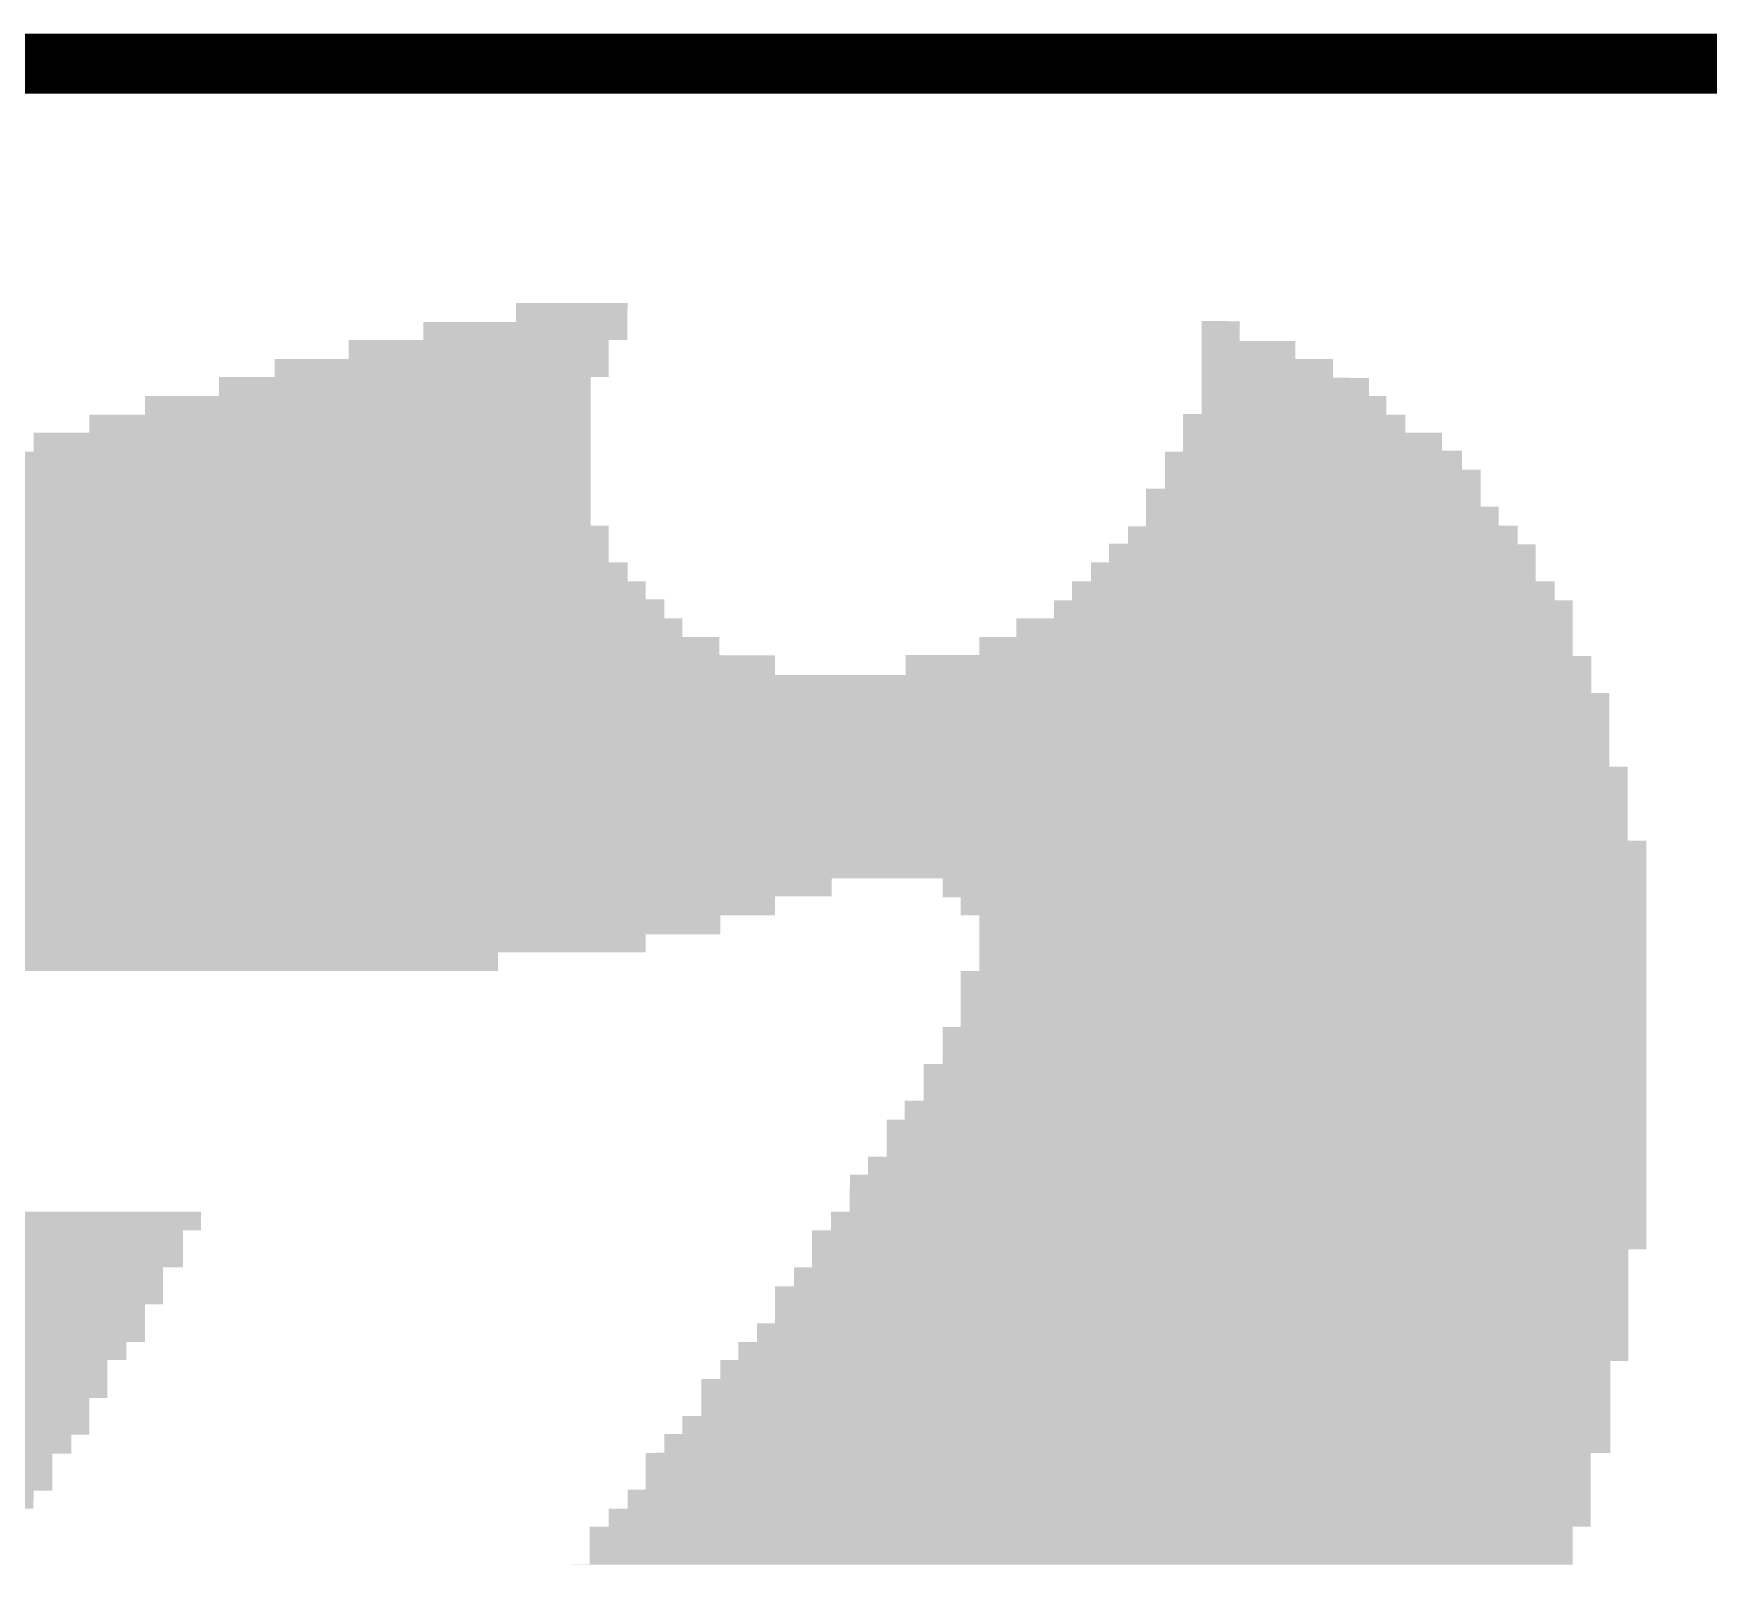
# Model space of a CAD drawing. Extents: x -0.1 to 57.1, y -0.1 to 42.5.
# Drawn here: x 4.503 to 6.454, y 40.752 to 42.535 of the extents above; entities that cross this region are included whole.
import ezdxf

# ---------------------------------------------------------------- set-up
doc = ezdxf.new("R2010")
doc.units = 0
doc.header["$MEASUREMENT"] = 0
doc.layers.add('03_ASSY2_GBR', color=2, linetype='CONTINUOUS')

msp = doc.modelspace()

# ---------------------------------------------------------------- linework, layer by layer
at = {"layer": '03_ASSY2_GBR', "const_width": 0.07}
msp.add_lwpolyline([(19.75, 42.5), (2.25, 42.5)], dxfattribs=at)
at = {"layer": '03_ASSY2_GBR'}
for points in [[(5.065, 42.199148), (5.065018, 42.220928), (5.194988, 42.199148), (5.195, 42.220928)], [(5.065018, 42.220928), (5.06502, 42.220946), (5.195, 42.220928), (5.194982, 42.220946)], [(5.06502, 42.220946), (5.065054, 42.22098), (5.194982, 42.220946), (5.194946, 42.22098)], [(5.065054, 42.22098), (5.065074, 42.221), (5.194946, 42.22098), (5.065074, 42.221)], [(4.957, 42.178148), (4.95702, 42.198946), (5.19498, 42.178148), (5.194988, 42.198946)], [(4.95702, 42.198946), (4.957074, 42.199), (5.194988, 42.198946), (5.194988, 42.199)], [(4.957074, 42.199), (5.064872, 42.19902), (5.194988, 42.199), (5.194988, 42.19902)], [(5.064872, 42.19902), (5.065, 42.199148), (5.194988, 42.19902), (5.194988, 42.199148)], [(5.864014, 42.177128), (5.864018, 42.199926), (5.90802, 42.177128), (5.908, 42.199926)], [(5.864018, 42.199926), (5.86402, 42.199946), (5.908, 42.199926), (5.90798, 42.199946)], [(5.86402, 42.199946), (5.864052, 42.19998), (5.90798, 42.199946), (5.907946, 42.19998)], [(5.864052, 42.19998), (5.864072, 42.2), (5.907946, 42.19998), (5.864072, 42.2)], [(4.87, 42.156148), (4.870018, 42.177852), (5.172988, 42.156148), (5.173, 42.177852)], [(4.870018, 42.177852), (4.87002, 42.177946), (5.173, 42.177852), (5.173094, 42.177946)], [(4.87002, 42.177946), (4.870054, 42.17798), (5.173094, 42.177946), (5.173128, 42.17798)], [(4.870054, 42.17798), (4.870074, 42.178), (5.173128, 42.17798), (5.194926, 42.178)], [(4.870074, 42.178), (4.956872, 42.17802), (5.194926, 42.178), (5.194946, 42.17802)], [(4.956872, 42.17802), (4.956906, 42.178054), (5.194946, 42.17802), (5.19498, 42.178054)], [(4.956906, 42.178054), (4.957, 42.178148), (5.19498, 42.178054), (5.19498, 42.178148)], [(5.86401, 42.156128), (5.864014, 42.176926), (5.97302, 42.156128), (5.973, 42.176926)], [(5.864014, 42.177), (5.864014, 42.177128), (5.908148, 42.177), (5.90802, 42.177128)], [(5.864014, 42.17698), (5.864014, 42.177), (5.972946, 42.17698), (5.908148, 42.177)], [(5.864014, 42.176926), (5.864014, 42.17698), (5.973, 42.176926), (5.972946, 42.17698)], [(4.784, 42.135148), (4.78402, 42.155946), (5.17298, 42.135148), (5.172988, 42.155946)], [(4.78402, 42.155946), (4.784074, 42.156), (5.172988, 42.155946), (5.172988, 42.156)], [(4.784074, 42.156), (4.869872, 42.15602), (5.172988, 42.156), (5.172988, 42.15602)], [(4.869872, 42.15602), (4.87, 42.156148), (5.172988, 42.15602), (5.172988, 42.156148)], [(5.864006, 42.134128), (5.86401, 42.155926), (6.01702, 42.134128), (6.017, 42.155926)], [(5.86401, 42.156), (5.86401, 42.156128), (5.973148, 42.156), (5.97302, 42.156128)], [(5.86401, 42.15598), (5.86401, 42.156), (6.016946, 42.15598), (5.973148, 42.156)], [(5.86401, 42.155926), (5.86401, 42.15598), (6.017, 42.155926), (6.016946, 42.15598)], [(4.719, 42.113148), (4.719018, 42.134852), (5.152004, 42.113148), (5.152, 42.134852)], [(4.719018, 42.134852), (4.71902, 42.134946), (5.152, 42.134852), (5.152094, 42.134946)], [(4.71902, 42.134946), (4.719054, 42.13498), (5.152094, 42.134946), (5.152128, 42.13498)], [(4.719054, 42.13498), (4.719074, 42.135), (5.152128, 42.13498), (5.172926, 42.135)], [(4.719074, 42.135), (4.783872, 42.13502), (5.172926, 42.135), (5.172946, 42.13502)], [(4.783872, 42.13502), (4.783906, 42.135054), (5.172946, 42.13502), (5.17298, 42.135054)], [(4.783906, 42.135054), (4.784, 42.135148), (5.17298, 42.135054), (5.17298, 42.135148)], [(5.864002, 42.113128), (5.864006, 42.133926), (6.05902, 42.113128), (6.059, 42.133926)], [(5.864006, 42.134), (5.864006, 42.134128), (6.017148, 42.134), (6.01702, 42.134128)], [(5.864006, 42.13398), (5.864006, 42.134), (6.058946, 42.13398), (6.017148, 42.134)], [(5.864006, 42.133926), (5.864006, 42.13398), (6.059, 42.133926), (6.058946, 42.13398)], [(4.633, 42.091148), (4.63302, 42.112946), (5.152006, 42.091148), (5.152004, 42.112946)], [(4.63302, 42.112946), (4.633074, 42.113), (5.152004, 42.112946), (5.152004, 42.113)], [(4.633074, 42.113), (4.718872, 42.11302), (5.152004, 42.113), (5.152004, 42.11302)], [(4.718872, 42.11302), (4.719, 42.113148), (5.152004, 42.11302), (5.152004, 42.113148)], [(5.864, 42.092148), (5.864002, 42.112926), (6.07902, 42.092148), (6.079, 42.112926)], [(5.864002, 42.113), (5.864002, 42.113128), (6.059148, 42.113), (6.05902, 42.113128)], [(5.864002, 42.11298), (5.864002, 42.113), (6.078946, 42.11298), (6.059148, 42.113)], [(5.864002, 42.112926), (5.864002, 42.11298), (6.079, 42.112926), (6.078946, 42.11298)], [(4.568, 42.070148), (4.56802, 42.090946), (5.152008, 42.070148), (5.152006, 42.090946)], [(4.56802, 42.090946), (4.568074, 42.091), (5.152006, 42.090946), (5.152006, 42.091)], [(4.568074, 42.091), (4.632872, 42.09102), (5.152006, 42.091), (5.152006, 42.09102)], [(4.632872, 42.09102), (4.633, 42.091148), (5.152006, 42.09102), (5.152006, 42.091148)], [(5.842018, 42.091128), (5.84202, 42.091946), (6.07902, 42.091128), (6.07902, 42.091946)], [(5.842018, 42.091), (5.842018, 42.091128), (6.079148, 42.091), (6.07902, 42.091128)], [(5.842018, 42.09098), (5.842018, 42.091), (6.100946, 42.09098), (6.079148, 42.091)], [(5.842018, 42.090926), (5.842018, 42.09098), (6.101, 42.090926), (6.100946, 42.09098)], [(5.84202, 42.091946), (5.842074, 42.092), (6.07902, 42.091946), (6.07902, 42.092)], [(5.842074, 42.092), (5.863872, 42.09202), (6.07902, 42.092), (6.07902, 42.09202)], [(5.863872, 42.09202), (5.864, 42.092148), (6.07902, 42.09202), (6.07902, 42.092148)], [(5.84201, 42.070128), (5.842018, 42.090926), (6.10102, 42.070128), (6.101, 42.090926)], [(4.503, 42.048148), (4.50302, 42.069946), (5.152012, 42.048148), (5.152008, 42.069946)], [(4.50302, 42.069946), (4.503074, 42.07), (5.152008, 42.069946), (5.152008, 42.07)], [(4.503074, 42.07), (4.567872, 42.07002), (5.152008, 42.07), (5.152008, 42.07002)], [(4.567872, 42.07002), (4.568, 42.070148), (5.152008, 42.07002), (5.152008, 42.070148)], [(5.842, 42.049128), (5.842008, 42.069926), (6.14402, 42.049128), (6.144, 42.069926)], [(5.842008, 42.07), (5.84201, 42.070128), (6.101148, 42.07), (6.10102, 42.070128)], [(5.842008, 42.06998), (5.842008, 42.07), (6.143946, 42.06998), (6.101148, 42.07)], [(5.842008, 42.069926), (5.842008, 42.06998), (6.144, 42.069926), (6.143946, 42.06998)], [(4.46, 42.026148), (4.46002, 42.047946), (5.152014, 42.026148), (5.152012, 42.047946)], [(4.46002, 42.047946), (4.460074, 42.048), (5.152012, 42.047946), (5.152012, 42.048)], [(4.460074, 42.048), (4.502872, 42.04802), (5.152012, 42.048), (5.152012, 42.04802)], [(4.502872, 42.04802), (4.503, 42.048148), (5.152012, 42.04802), (5.152012, 42.048148)], [(5.82101, 42.027128), (5.82102, 42.047946), (6.16702, 42.027128), (6.167002, 42.047946)], [(5.82102, 42.047946), (5.821074, 42.048), (6.167002, 42.047946), (6.167002, 42.048)], [(5.821074, 42.048), (5.841872, 42.04802), (6.167002, 42.048), (6.167002, 42.04802)], [(5.841872, 42.04802), (5.842, 42.048148), (6.167002, 42.04802), (6.167002, 42.048148)], [(5.842, 42.049), (5.842, 42.049128), (6.144148, 42.049), (6.14402, 42.049128)], [(5.842, 42.04898), (5.842, 42.049), (6.166946, 42.04898), (6.144148, 42.049)], [(5.842, 42.048926), (5.842, 42.04898), (6.167, 42.048926), (6.166946, 42.04898)], [(5.842, 42.048148), (5.842, 42.048926), (6.167002, 42.048148), (6.167, 42.048926)], [(4.395, 42.005148), (4.39502, 42.025946), (5.152016, 42.005148), (5.152014, 42.025946)], [(4.39502, 42.025946), (4.395074, 42.026), (5.152014, 42.025946), (5.152014, 42.026)], [(4.395074, 42.026), (4.459872, 42.02602), (5.152014, 42.026), (5.152014, 42.02602)], [(4.459872, 42.02602), (4.46, 42.026148), (5.152014, 42.02602), (5.152014, 42.026148)], [(5.821, 42.005148), (5.82101, 42.026926), (6.189012, 42.005148), (6.189, 42.026926)], [(5.82101, 42.027), (5.82101, 42.027128), (6.167148, 42.027), (6.16702, 42.027128)], [(5.82101, 42.02698), (5.82101, 42.027), (6.188946, 42.02698), (6.167148, 42.027)], [(5.82101, 42.026926), (5.82101, 42.02698), (6.189, 42.026926), (6.188946, 42.02698)], [(4.352, 41.983148), (4.35202, 42.004946), (5.152018, 41.983148), (5.152016, 42.004946)], [(4.35202, 42.004946), (4.352074, 42.005), (5.152016, 42.004946), (5.152016, 42.005)], [(4.352074, 42.005), (4.394872, 42.00502), (5.152016, 42.005), (5.152016, 42.00502)], [(4.394872, 42.00502), (4.395, 42.005148), (5.152016, 42.00502), (5.152016, 42.005148)], [(5.79901, 41.984128), (5.79902, 42.004946), (6.18902, 41.984128), (6.189012, 42.004946)], [(5.79902, 42.004946), (5.799074, 42.005), (6.189012, 42.004946), (6.189012, 42.005)], [(5.799074, 42.005), (5.820872, 42.00502), (6.189012, 42.005), (6.189012, 42.00502)], [(5.820872, 42.00502), (5.821, 42.005148), (6.189012, 42.00502), (6.189012, 42.005148)], [(4.287, 41.962148), (4.28702, 41.982946), (5.15202, 41.962148), (5.152018, 41.982946)], [(4.28702, 41.982946), (4.287074, 41.983), (5.152018, 41.982946), (5.152018, 41.983)], [(4.287074, 41.983), (4.351872, 41.98302), (5.152018, 41.983), (5.152018, 41.98302)], [(4.351872, 41.98302), (4.352, 41.983148), (5.152018, 41.98302), (5.152018, 41.983148)], [(5.799, 41.962128), (5.79901, 41.983926), (6.21002, 41.962128), (6.21, 41.983926)], [(5.79901, 41.984), (5.79901, 41.984128), (6.189148, 41.984), (6.18902, 41.984128)], [(5.79901, 41.98398), (5.79901, 41.984), (6.209946, 41.98398), (6.189148, 41.984)], [(5.79901, 41.983926), (5.79901, 41.98398), (6.21, 41.983926), (6.209946, 41.98398)], [(4.244, 41.940148), (4.244018, 41.961926), (5.173012, 41.940148), (5.173, 41.961926)], [(4.244018, 41.961926), (4.24402, 41.961946), (5.173, 41.961926), (5.17298, 41.961946)], [(4.24402, 41.961946), (4.244054, 41.96198), (5.17298, 41.961946), (5.172946, 41.96198)], [(4.244054, 41.96198), (4.244074, 41.962), (5.172946, 41.96198), (5.152148, 41.962)], [(4.244074, 41.962), (4.286872, 41.96202), (5.152148, 41.962), (5.152128, 41.96202)], [(4.286872, 41.96202), (4.28698, 41.962128), (5.152128, 41.96202), (5.15202, 41.962128)], [(4.28698, 41.962128), (4.287, 41.962148), (5.15202, 41.962128), (5.15202, 41.962148)], [(5.778, 41.941148), (5.77802, 41.960946), (6.23202, 41.941148), (6.232002, 41.960946)], [(5.77802, 41.960946), (5.778074, 41.961), (6.232002, 41.960946), (6.232002, 41.961)], [(5.778074, 41.961), (5.798872, 41.96102), (6.232002, 41.961), (6.232002, 41.96102)], [(5.798872, 41.96102), (5.799, 41.961148), (6.232002, 41.96102), (6.232002, 41.961148)], [(5.799, 41.962), (5.799, 41.962128), (6.210148, 41.962), (6.21002, 41.962128)], [(5.799, 41.96198), (5.799, 41.962), (6.231946, 41.96198), (6.210148, 41.962)], [(5.799, 41.961926), (5.799, 41.96198), (6.232, 41.961926), (6.231946, 41.96198)], [(5.799, 41.961148), (5.799, 41.961926), (6.232002, 41.961148), (6.232, 41.961926)], [(4.201, 41.919148), (4.20102, 41.939946), (5.17302, 41.919148), (5.173012, 41.939946)], [(4.20102, 41.939946), (4.201074, 41.94), (5.173012, 41.939946), (5.173012, 41.94)], [(4.201074, 41.94), (4.243872, 41.94002), (5.173012, 41.94), (5.173012, 41.94002)], [(4.243872, 41.94002), (4.244, 41.940148), (5.173012, 41.94002), (5.173012, 41.940148)], [(5.756, 41.919148), (5.756018, 41.939926), (6.25301, 41.919148), (6.253, 41.939926)], [(5.756018, 41.940128), (5.75602, 41.940946), (6.23202, 41.940128), (6.23202, 41.940946)], [(5.756018, 41.94), (5.756018, 41.940128), (6.232148, 41.94), (6.23202, 41.940128)], [(5.756018, 41.93998), (5.756018, 41.94), (6.252946, 41.93998), (6.232148, 41.94)], [(5.756018, 41.939926), (5.756018, 41.93998), (6.253, 41.939926), (6.252946, 41.93998)], [(5.75602, 41.940946), (5.756074, 41.941), (6.23202, 41.940946), (6.23202, 41.941)], [(5.756074, 41.941), (5.777872, 41.94102), (6.23202, 41.941), (6.23202, 41.94102)], [(5.777872, 41.94102), (5.778, 41.941148), (6.23202, 41.94102), (6.23202, 41.941148)], [(4.158, 41.897148), (4.158018, 41.918926), (5.19502, 41.897148), (5.195, 41.918926)], [(4.158018, 41.918926), (4.15802, 41.918946), (5.195, 41.918926), (5.19498, 41.918946)], [(4.15802, 41.918946), (4.158054, 41.91898), (5.19498, 41.918946), (5.194946, 41.91898)], [(4.158054, 41.91898), (4.158074, 41.919), (5.194946, 41.91898), (5.173148, 41.919)], [(4.158074, 41.919), (4.200872, 41.91902), (5.173148, 41.919), (5.173128, 41.91902)], [(4.200872, 41.91902), (4.20098, 41.919128), (5.173128, 41.91902), (5.17302, 41.919128)], [(4.20098, 41.919128), (4.201, 41.919148), (5.17302, 41.919128), (5.17302, 41.919148)], [(5.735, 41.897148), (5.73502, 41.918946), (6.25302, 41.897148), (6.25301, 41.918946)], [(5.73502, 41.918946), (5.735074, 41.919), (6.25301, 41.918946), (6.25301, 41.919)], [(5.735074, 41.919), (5.755872, 41.91902), (6.25301, 41.919), (6.25301, 41.91902)], [(5.755872, 41.91902), (5.756, 41.919148), (6.25301, 41.91902), (6.25301, 41.919148)], [(4.114, 41.876128), (4.114018, 41.896926), (5.21602, 41.876128), (5.216, 41.896926)], [(4.114018, 41.896926), (4.11402, 41.896946), (5.216, 41.896926), (5.21598, 41.896946)], [(4.11402, 41.896946), (4.114054, 41.89698), (5.21598, 41.896946), (5.215946, 41.89698)], [(4.114054, 41.89698), (4.114074, 41.897), (5.215946, 41.89698), (5.195148, 41.897)], [(4.114074, 41.897), (4.157872, 41.89702), (5.195148, 41.897), (5.195128, 41.89702)], [(4.157872, 41.89702), (4.15798, 41.897128), (5.195128, 41.89702), (5.19502, 41.897128)], [(4.15798, 41.897128), (4.158, 41.897148), (5.19502, 41.897128), (5.19502, 41.897148)], [(5.713, 41.875148), (5.713018, 41.896926), (6.27502, 41.875148), (6.275, 41.896926)], [(5.713018, 41.896926), (5.71302, 41.896946), (6.275, 41.896926), (6.27498, 41.896946)], [(5.71302, 41.896946), (5.713054, 41.89698), (6.27498, 41.896946), (6.274946, 41.89698)], [(5.713054, 41.89698), (5.713074, 41.897), (6.274946, 41.89698), (6.253148, 41.897)], [(5.713074, 41.897), (5.734872, 41.89702), (6.253148, 41.897), (6.253128, 41.89702)], [(5.734872, 41.89702), (5.73498, 41.897128), (6.253128, 41.89702), (6.25302, 41.897128)], [(5.73498, 41.897128), (5.735, 41.897148), (6.25302, 41.897128), (6.25302, 41.897148)], [(4.05, 41.854148), (4.05002, 41.874946), (5.23802, 41.854148), (5.238002, 41.874946)], [(4.05002, 41.874946), (4.050074, 41.875), (5.238002, 41.874946), (5.238002, 41.875)], [(4.050074, 41.875), (4.113872, 41.87502), (5.238002, 41.875), (5.238002, 41.87502)], [(4.113872, 41.87502), (4.114, 41.875148), (5.238002, 41.87502), (5.238002, 41.875148)], [(4.114, 41.876), (4.114, 41.876128), (5.216148, 41.876), (5.21602, 41.876128)], [(4.114, 41.87598), (4.114, 41.876), (5.237946, 41.87598), (5.216148, 41.876)], [(4.114, 41.875926), (4.114, 41.87598), (5.238, 41.875926), (5.237946, 41.87598)], [(4.114, 41.875148), (4.114, 41.875926), (5.238002, 41.875148), (5.238, 41.875926)], [(5.692, 41.854148), (5.692018, 41.874926), (6.296008, 41.854148), (6.296, 41.874926)], [(5.692018, 41.874926), (5.69202, 41.874946), (6.296, 41.874926), (6.29598, 41.874946)], [(5.69202, 41.874946), (5.692054, 41.87498), (6.29598, 41.874946), (6.295946, 41.87498)], [(5.692054, 41.87498), (5.692074, 41.875), (6.295946, 41.87498), (6.275148, 41.875)], [(5.692074, 41.875), (5.712872, 41.87502), (6.275148, 41.875), (6.275128, 41.87502)], [(5.712872, 41.87502), (5.71298, 41.875128), (6.275128, 41.87502), (6.27502, 41.875128)], [(5.71298, 41.875128), (5.713, 41.875148), (6.27502, 41.875128), (6.27502, 41.875148)], [(4.006, 41.832148), (4.006018, 41.853926), (5.25902, 41.832148), (5.259, 41.853926)], [(4.006018, 41.853926), (4.00602, 41.853946), (5.259, 41.853926), (5.25898, 41.853946)], [(4.00602, 41.853946), (4.006054, 41.85398), (5.25898, 41.853946), (5.258946, 41.85398)], [(4.006054, 41.85398), (4.006074, 41.854), (5.258946, 41.85398), (5.238148, 41.854)], [(4.006074, 41.854), (4.049872, 41.85402), (5.238148, 41.854), (5.238128, 41.85402)], [(4.049872, 41.85402), (4.04998, 41.854128), (5.238128, 41.85402), (5.23802, 41.854128)], [(4.04998, 41.854128), (4.05, 41.854148), (5.23802, 41.854128), (5.23802, 41.854148)], [(5.648, 41.832148), (5.64802, 41.853946), (6.296014, 41.832148), (6.296008, 41.853946)], [(5.64802, 41.853946), (5.648074, 41.854), (6.296008, 41.853946), (6.296008, 41.854)], [(5.648074, 41.854), (5.691872, 41.85402), (6.296008, 41.854), (6.296008, 41.85402)], [(5.691872, 41.85402), (5.692, 41.854148), (6.296008, 41.85402), (6.296008, 41.854148)], [(3.963, 41.811148), (3.963018, 41.831926), (5.30202, 41.811148), (5.302, 41.831926)], [(3.963018, 41.831926), (3.96302, 41.831946), (5.302, 41.831926), (5.30198, 41.831946)], [(3.96302, 41.831946), (3.963054, 41.83198), (5.30198, 41.831946), (5.301946, 41.83198)], [(3.963054, 41.83198), (3.963074, 41.832), (5.301946, 41.83198), (5.259148, 41.832)], [(3.963074, 41.832), (4.005872, 41.83202), (5.259148, 41.832), (5.259128, 41.83202)], [(4.005872, 41.83202), (4.00598, 41.832128), (5.259128, 41.83202), (5.25902, 41.832128)], [(4.00598, 41.832128), (4.006, 41.832148), (5.25902, 41.832128), (5.25902, 41.832148)], [(5.605, 41.811148), (5.60502, 41.831946), (6.29602, 41.811148), (6.296014, 41.831946)], [(5.60502, 41.831946), (5.605074, 41.832), (6.296014, 41.831946), (6.296014, 41.832)], [(5.605074, 41.832), (5.647872, 41.83202), (6.296014, 41.832), (6.296014, 41.83202)], [(5.647872, 41.83202), (5.648, 41.832148), (6.296014, 41.83202), (6.296014, 41.832148)], [(3.942, 41.789148), (3.942018, 41.810926), (5.36702, 41.789148), (5.367, 41.810926)], [(3.942018, 41.810926), (3.94202, 41.810946), (5.367, 41.810926), (5.36698, 41.810946)], [(3.94202, 41.810946), (3.942054, 41.81098), (5.36698, 41.810946), (5.366946, 41.81098)], [(3.942054, 41.81098), (3.942074, 41.811), (5.366946, 41.81098), (5.302148, 41.811)], [(3.942074, 41.811), (3.962872, 41.81102), (5.302148, 41.811), (5.302128, 41.81102)], [(3.962872, 41.81102), (3.96298, 41.811128), (5.302128, 41.81102), (5.30202, 41.811128)], [(3.96298, 41.811128), (3.963, 41.811148), (5.30202, 41.811128), (5.30202, 41.811148)], [(5.519, 41.788148), (5.519018, 41.809926), (6.318012, 41.788148), (6.318, 41.809926)], [(5.519018, 41.810128), (5.51902, 41.810946), (6.29602, 41.810128), (6.29602, 41.810946)], [(5.519018, 41.81), (5.519018, 41.810128), (6.296148, 41.81), (6.29602, 41.810128)], [(5.519018, 41.80998), (5.519018, 41.81), (6.317946, 41.80998), (6.296148, 41.81)], [(5.519018, 41.809926), (5.519018, 41.80998), (6.318, 41.809926), (6.317946, 41.80998)], [(5.51902, 41.810946), (5.519074, 41.811), (6.29602, 41.810946), (6.29602, 41.811)], [(5.519074, 41.811), (5.604872, 41.81102), (6.29602, 41.811), (6.29602, 41.81102)], [(5.604872, 41.81102), (5.605, 41.811148), (6.29602, 41.81102), (6.29602, 41.811148)], [(3.898, 41.767148), (3.898018, 41.788), (6.31802, 41.767148), (6.318012, 41.788)], [(3.898018, 41.788128), (3.89802, 41.788946), (5.36702, 41.788128), (5.36702, 41.788946)], [(3.898018, 41.788), (3.898018, 41.788128), (5.367148, 41.788), (5.36702, 41.788128)], [(3.89802, 41.788946), (3.898074, 41.789), (5.36702, 41.788946), (5.36702, 41.789)], [(3.898074, 41.789), (3.941872, 41.78902), (5.36702, 41.789), (5.36702, 41.78902)], [(3.941872, 41.78902), (3.942, 41.789148), (5.36702, 41.78902), (5.36702, 41.789148)], [(5.367148, 41.788), (5.518872, 41.78802), (6.318012, 41.788), (6.318012, 41.78802)], [(5.518872, 41.78802), (5.519, 41.788148), (6.318012, 41.78802), (6.318012, 41.788148)], [(3.855, 41.746148), (3.855018, 41.766926), (6.339006, 41.746148), (6.339, 41.766926)], [(3.855018, 41.766926), (3.85502, 41.766946), (6.339, 41.766926), (6.33898, 41.766946)], [(3.85502, 41.766946), (3.855054, 41.76698), (6.33898, 41.766946), (6.338946, 41.76698)], [(3.855054, 41.76698), (3.855074, 41.767), (6.338946, 41.76698), (6.318148, 41.767)], [(3.855074, 41.767), (3.897872, 41.76702), (6.318148, 41.767), (6.318128, 41.76702)], [(3.897872, 41.76702), (3.89798, 41.767128), (6.318128, 41.76702), (6.31802, 41.767128)], [(3.89798, 41.767128), (3.898, 41.767148), (6.31802, 41.767128), (6.31802, 41.767148)], [(3.812, 41.724148), (3.81202, 41.745946), (6.33901, 41.724148), (6.339006, 41.745946)], [(3.81202, 41.745946), (3.812074, 41.746), (6.339006, 41.745946), (6.339006, 41.746)], [(3.812074, 41.746), (3.854872, 41.74602), (6.339006, 41.746), (6.339006, 41.74602)], [(3.854872, 41.74602), (3.855, 41.746148), (6.339006, 41.74602), (6.339006, 41.746148)], [(3.769, 41.703148), (3.76902, 41.723946), (6.339016, 41.703148), (6.339012, 41.723946)], [(3.76902, 41.723946), (3.769074, 41.724), (6.339012, 41.723946), (6.339012, 41.724)], [(3.769074, 41.724), (3.811872, 41.72402), (6.339012, 41.724), (6.339012, 41.72402)], [(3.811872, 41.72402), (3.812, 41.724148), (6.339012, 41.72402), (6.33901, 41.724148)], [(3.726, 41.681148), (3.72602, 41.702946), (6.33902, 41.681148), (6.339016, 41.702946)], [(3.72602, 41.702946), (3.726074, 41.703), (6.339016, 41.702946), (6.339016, 41.703)], [(3.726074, 41.703), (3.768872, 41.70302), (6.339016, 41.703), (6.339016, 41.70302)], [(3.768872, 41.70302), (3.769, 41.703148), (6.339016, 41.70302), (6.339016, 41.703148)], [(3.704, 41.659148), (3.704018, 41.680926), (6.360006, 41.659148), (6.36, 41.680926)], [(3.704018, 41.680926), (3.70402, 41.680946), (6.36, 41.680926), (6.35998, 41.680946)], [(3.70402, 41.680946), (3.704054, 41.68098), (6.35998, 41.680946), (6.359946, 41.68098)], [(3.704054, 41.68098), (3.704074, 41.681), (6.359946, 41.68098), (6.339148, 41.681)], [(3.704074, 41.681), (3.725872, 41.68102), (6.339148, 41.681), (6.339128, 41.68102)], [(3.725872, 41.68102), (3.72598, 41.681128), (6.339128, 41.68102), (6.33902, 41.681128)], [(3.72598, 41.681128), (3.726, 41.681148), (6.33902, 41.681128), (6.33902, 41.681148)], [(3.661, 41.638148), (3.66102, 41.658946), (6.36001, 41.638148), (6.360006, 41.658946)], [(3.66102, 41.658946), (3.661074, 41.659), (6.360006, 41.658946), (6.360006, 41.659)], [(3.661074, 41.659), (3.703872, 41.65902), (6.360006, 41.659), (6.360006, 41.65902)], [(3.703872, 41.65902), (3.704, 41.659148), (6.360006, 41.65902), (6.360006, 41.659148)], [(3.617, 41.616148), (3.61702, 41.637946), (6.360016, 41.616148), (6.360012, 41.637946)], [(3.61702, 41.637946), (3.617074, 41.638), (6.360012, 41.637946), (6.360012, 41.638)], [(3.617074, 41.638), (3.660872, 41.63802), (6.360012, 41.638), (6.360012, 41.63802)], [(3.660872, 41.63802), (3.661, 41.638148), (6.360012, 41.63802), (6.36001, 41.638148)], [(3.574, 41.595148), (3.57402, 41.615946), (6.36002, 41.595148), (6.360016, 41.615946)], [(3.57402, 41.615946), (3.574074, 41.616), (6.360016, 41.615946), (6.360016, 41.616)], [(3.574074, 41.616), (3.616872, 41.61602), (6.360016, 41.616), (6.360016, 41.61602)], [(3.616872, 41.61602), (3.617, 41.616148), (6.360016, 41.61602), (6.360016, 41.616148)], [(3.553, 41.573148), (3.553018, 41.594926), (6.381998, 41.573148), (6.382, 41.594926)], [(3.553018, 41.594926), (3.55302, 41.594946), (6.382, 41.594926), (6.38198, 41.594946)], [(3.55302, 41.594946), (3.553054, 41.59498), (6.38198, 41.594946), (6.381946, 41.59498)], [(3.553054, 41.59498), (3.553074, 41.595), (6.381946, 41.59498), (6.360148, 41.595)], [(3.553074, 41.595), (3.573872, 41.59502), (6.360148, 41.595), (6.360128, 41.59502)], [(3.573872, 41.59502), (3.57398, 41.595128), (6.360128, 41.59502), (6.36002, 41.595128)], [(3.57398, 41.595128), (3.574, 41.595148), (6.36002, 41.595128), (6.36002, 41.595148)], [(3.509, 41.552148), (3.50902, 41.572946), (6.381998, 41.552148), (6.381998, 41.572946)], [(3.50902, 41.572946), (3.509074, 41.573), (6.381998, 41.572946), (6.381998, 41.573)], [(3.509074, 41.573), (3.552872, 41.57302), (6.381998, 41.573), (6.381998, 41.57302)], [(3.552872, 41.57302), (3.553, 41.573148), (6.381998, 41.57302), (6.381998, 41.573148)], [(3.466, 41.530148), (3.466018, 41.550852), (5.43298, 41.530148), (5.433, 41.550852)], [(3.466018, 41.551), (3.46602, 41.551946), (6.381998, 41.551), (6.381998, 41.551946)], [(3.466018, 41.55098), (3.466018, 41.551), (5.433128, 41.55098), (5.561852, 41.551)], [(3.466018, 41.550852), (3.466018, 41.55098), (5.433, 41.550852), (5.433128, 41.55098)], [(3.46602, 41.551946), (3.466074, 41.552), (6.381998, 41.551946), (6.381998, 41.552)], [(3.466074, 41.552), (3.508872, 41.55202), (6.381998, 41.552), (6.381998, 41.55202)], [(3.508872, 41.55202), (3.509, 41.552148), (6.381998, 41.55202), (6.381998, 41.552148)], [(5.56198, 41.550872), (5.561852, 41.551), (6.381998, 41.550872), (6.381998, 41.551)], [(5.562, 41.529074), (5.56198, 41.550872), (6.381996, 41.529074), (6.381998, 41.550872)], [(3.445, 41.508148), (3.445018, 41.529852), (5.36698, 41.508148), (5.367, 41.529852)], [(3.445018, 41.529852), (3.44502, 41.529946), (5.367, 41.529852), (5.367094, 41.529946)], [(3.44502, 41.529946), (3.445054, 41.52998), (5.367094, 41.529946), (5.367128, 41.52998)], [(3.445054, 41.52998), (3.445074, 41.53), (5.367128, 41.52998), (5.432926, 41.53)], [(3.445074, 41.53), (3.465872, 41.53002), (5.432926, 41.53), (5.432946, 41.53002)], [(3.465872, 41.53002), (3.465906, 41.530054), (5.432946, 41.53002), (5.43298, 41.530054)], [(3.465906, 41.530054), (3.466, 41.530148), (5.43298, 41.530054), (5.43298, 41.530148)], [(5.562054, 41.52902), (5.562, 41.529074), (6.381996, 41.52902), (6.381996, 41.529074)], [(5.582852, 41.529), (5.562054, 41.52902), (6.381996, 41.529), (6.381996, 41.52902)], [(5.58298, 41.528872), (5.582852, 41.529), (6.381996, 41.528872), (6.381996, 41.529)], [(5.583, 41.508074), (5.58298, 41.528872), (6.381996, 41.508074), (6.381996, 41.528872)], [(3.402, 41.486148), (3.402018, 41.507852), (5.30298, 41.486148), (5.303, 41.507852)], [(3.402018, 41.507852), (3.40202, 41.507946), (5.303, 41.507852), (5.303094, 41.507946)], [(3.40202, 41.507946), (3.402054, 41.50798), (5.303094, 41.507946), (5.303128, 41.50798)], [(3.402054, 41.50798), (3.402074, 41.508), (5.303128, 41.50798), (5.366926, 41.508)], [(3.402074, 41.508), (3.444872, 41.50802), (5.366926, 41.508), (5.366946, 41.50802)], [(3.444872, 41.50802), (3.444906, 41.508054), (5.366946, 41.50802), (5.36698, 41.508054)], [(3.444906, 41.508054), (3.445, 41.508148), (5.36698, 41.508054), (5.36698, 41.508148)], [(5.583054, 41.50802), (5.583, 41.508074), (6.381996, 41.50802), (6.381996, 41.508074)], [(5.604852, 41.508), (5.583054, 41.50802), (6.381996, 41.508), (6.381996, 41.50802)], [(5.60498, 41.507872), (5.604852, 41.508), (6.381996, 41.507872), (6.381996, 41.508)], [(5.605, 41.443148), (5.60498, 41.507872), (6.381992, 41.443148), (6.381996, 41.507872)], [(3.380074, 41.486), (3.401872, 41.48602), (5.302926, 41.486), (5.302946, 41.48602)], [(3.401872, 41.48602), (3.401906, 41.486054), (5.302946, 41.48602), (5.30298, 41.486054)], [(3.401906, 41.486054), (3.402, 41.486148), (5.30298, 41.486054), (5.30298, 41.486148)], [(3.38, 41.465148), (3.380018, 41.485852), (5.21598, 41.465148), (5.216, 41.485852)], [(3.380018, 41.485852), (3.38002, 41.485946), (5.216, 41.485852), (5.216094, 41.485946)], [(3.38002, 41.485946), (3.380054, 41.48598), (5.216094, 41.485946), (5.216128, 41.48598)], [(3.380054, 41.48598), (3.380074, 41.486), (5.216128, 41.48598), (5.302926, 41.486)], [(3.337, 41.443148), (3.337018, 41.464852), (5.04398, 41.443148), (5.044, 41.464852)], [(3.337018, 41.464852), (3.33702, 41.464946), (5.044, 41.464852), (5.044094, 41.464946)], [(3.33702, 41.464946), (3.337054, 41.46498), (5.044094, 41.464946), (5.044128, 41.46498)], [(3.337054, 41.46498), (3.337074, 41.465), (5.044128, 41.46498), (5.215926, 41.465)], [(3.337074, 41.465), (3.379872, 41.46502), (5.215926, 41.465), (5.215946, 41.46502)], [(3.379872, 41.46502), (3.379906, 41.465054), (5.215946, 41.46502), (5.21598, 41.465054)], [(3.379906, 41.465054), (3.38, 41.465148), (5.21598, 41.465054), (5.21598, 41.465148)], [(3.293054, 41.44298), (3.293074, 41.443), (4.481128, 41.44298), (5.043926, 41.443)], [(3.293074, 41.443), (3.336872, 41.44302), (5.043926, 41.443), (5.043946, 41.44302)], [(3.336872, 41.44302), (3.336906, 41.443054), (5.043946, 41.44302), (5.04398, 41.443054)], [(3.336906, 41.443054), (3.337, 41.443148), (5.04398, 41.443054), (5.04398, 41.443148)], [(5.583, 41.378148), (5.58302, 41.442946), (6.38199, 41.378148), (6.381992, 41.442946)], [(5.58302, 41.442946), (5.583074, 41.443), (6.381992, 41.442946), (6.381992, 41.443)], [(5.583074, 41.443), (5.604872, 41.44302), (6.381992, 41.443), (6.381992, 41.44302)], [(5.604872, 41.44302), (5.605, 41.443148), (6.381992, 41.44302), (6.381992, 41.443148)], [(5.562, 41.335148), (5.56202, 41.377946), (6.381988, 41.335148), (6.38199, 41.377946)], [(5.56202, 41.377946), (5.562074, 41.378), (6.38199, 41.377946), (6.38199, 41.378)], [(5.562074, 41.378), (5.582872, 41.37802), (6.38199, 41.378), (6.38199, 41.37802)], [(5.582872, 41.37802), (5.583, 41.378148), (6.38199, 41.37802), (6.38199, 41.378148)], [(5.54, 41.292148), (5.54002, 41.334946), (6.381986, 41.292148), (6.381988, 41.334946)], [(5.54002, 41.334946), (5.540074, 41.335), (6.381988, 41.334946), (6.381988, 41.335)], [(5.540074, 41.335), (5.561872, 41.33502), (6.381988, 41.335), (6.381988, 41.33502)], [(5.561872, 41.33502), (5.562, 41.335148), (6.381988, 41.33502), (6.381988, 41.335148)], [(5.518, 41.270148), (5.51802, 41.291946), (6.381986, 41.270148), (6.381986, 41.291946)], [(5.51802, 41.291946), (5.518074, 41.292), (6.381986, 41.291946), (6.381986, 41.292)], [(5.518074, 41.292), (5.539872, 41.29202), (6.381986, 41.292), (6.381986, 41.29202)], [(5.539872, 41.29202), (5.54, 41.292148), (6.381986, 41.29202), (6.381986, 41.292148)], [(5.497, 41.227148), (5.49702, 41.269946), (6.381984, 41.227148), (6.381986, 41.269946)], [(5.49702, 41.269946), (5.497074, 41.27), (6.381986, 41.269946), (6.381986, 41.27)], [(5.497074, 41.27), (5.517872, 41.27002), (6.381986, 41.27), (6.381986, 41.27002)], [(5.517872, 41.27002), (5.518, 41.270148), (6.381986, 41.27002), (6.381986, 41.270148)], [(5.475, 41.206148), (5.47502, 41.226946), (6.381982, 41.206148), (6.381984, 41.226946)], [(5.47502, 41.226946), (5.475074, 41.227), (6.381984, 41.226946), (6.381984, 41.227)], [(5.475074, 41.227), (5.496872, 41.22702), (6.381984, 41.227), (6.381984, 41.22702)], [(5.496872, 41.22702), (5.497, 41.227148), (6.381984, 41.22702), (6.381984, 41.227148)], [(5.454, 41.163148), (5.45402, 41.205946), (6.38198, 41.163148), (6.381982, 41.205946)], [(5.45402, 41.205946), (5.454074, 41.206), (6.381982, 41.205946), (6.381982, 41.206)], [(5.454074, 41.206), (5.474872, 41.20602), (6.381982, 41.206), (6.381982, 41.20602)], [(5.474872, 41.20602), (5.475, 41.206148), (6.381982, 41.20602), (6.381982, 41.206148)], [(4.093, 41.141148), (4.093018, 41.162928), (4.69798, 41.141148), (4.698, 41.162928)], [(4.093018, 41.162928), (4.09302, 41.162946), (4.698, 41.162928), (4.697982, 41.162946)], [(4.09302, 41.162946), (4.093054, 41.16298), (4.697982, 41.162946), (4.697946, 41.16298)], [(4.093054, 41.16298), (4.093074, 41.163), (4.697946, 41.16298), (4.093074, 41.163)], [(5.432, 41.141148), (5.43202, 41.162946), (6.38198, 41.141148), (6.38198, 41.162946)], [(5.43202, 41.162946), (5.432074, 41.163), (6.38198, 41.162946), (6.38198, 41.163)], [(5.432074, 41.163), (5.453872, 41.16302), (6.38198, 41.163), (6.38198, 41.16302)], [(5.453872, 41.16302), (5.454, 41.163148), (6.38198, 41.16302), (6.38198, 41.163148)], [(3.877, 41.120148), (3.877018, 41.140852), (4.67699, 41.120148), (4.677, 41.140852)], [(3.877018, 41.140852), (3.87702, 41.140946), (4.677, 41.140852), (4.677094, 41.140946)], [(3.87702, 41.140946), (3.877054, 41.14098), (4.677094, 41.140946), (4.677128, 41.14098)], [(3.877054, 41.14098), (3.877074, 41.141), (4.677128, 41.14098), (4.697926, 41.141)], [(4.071148, 41.141), (4.092872, 41.14102), (4.697926, 41.141), (4.697946, 41.14102)], [(4.092872, 41.14102), (4.092906, 41.141054), (4.697946, 41.14102), (4.69798, 41.141054)], [(4.092906, 41.141054), (4.093, 41.141148), (4.69798, 41.141054), (4.69798, 41.141148)], [(5.410008, 41.119054), (5.41002, 41.140946), (6.38198, 41.119054), (6.38198, 41.140946)], [(5.41002, 41.140946), (5.410074, 41.141), (6.38198, 41.140946), (6.38198, 41.141)], [(5.410074, 41.141), (5.431872, 41.14102), (6.38198, 41.141), (6.38198, 41.14102)], [(5.431872, 41.14102), (5.432, 41.141148), (6.38198, 41.14102), (6.38198, 41.141148)], [(3.727, 41.098148), (3.72702, 41.119946), (4.67698, 41.098148), (4.67699, 41.119946)], [(3.72702, 41.119946), (3.727074, 41.12), (4.67699, 41.119946), (4.67699, 41.12)], [(3.727074, 41.12), (3.876872, 41.12002), (4.67699, 41.12), (4.67699, 41.12002)], [(3.876872, 41.12002), (3.877, 41.120148), (4.67699, 41.12002), (4.67699, 41.120148)], [(5.41, 41.098148), (5.410008, 41.118852), (6.360996, 41.098148), (6.361, 41.118852)], [(5.410008, 41.119), (5.410008, 41.119054), (6.381926, 41.119), (6.38198, 41.119054)], [(5.410008, 41.11898), (5.410008, 41.119), (6.361128, 41.11898), (6.381926, 41.119)], [(5.410008, 41.118852), (5.410008, 41.11898), (6.361, 41.118852), (6.361128, 41.11898)], [(3.64, 41.077148), (3.640018, 41.097852), (4.65399, 41.077148), (4.654, 41.097852)], [(3.640018, 41.097852), (3.64002, 41.097946), (4.654, 41.097852), (4.654094, 41.097946)], [(3.64002, 41.097946), (3.640054, 41.09798), (4.654094, 41.097946), (4.654128, 41.09798)], [(3.640054, 41.09798), (3.640074, 41.098), (4.654128, 41.09798), (4.676926, 41.098)], [(3.640074, 41.098), (3.726872, 41.09802), (4.676926, 41.098), (4.676946, 41.09802)], [(3.726872, 41.09802), (3.726906, 41.098054), (4.676946, 41.09802), (4.67698, 41.098054)], [(3.726906, 41.098054), (3.727, 41.098148), (4.67698, 41.098054), (4.67698, 41.098148)], [(5.389, 41.076148), (5.38902, 41.097946), (6.360992, 41.076148), (6.360996, 41.097946)], [(5.38902, 41.097946), (5.389074, 41.098), (6.360996, 41.097946), (6.360996, 41.098)], [(5.389074, 41.098), (5.409872, 41.09802), (6.360996, 41.098), (6.360996, 41.09802)], [(5.409872, 41.09802), (5.41, 41.098148), (6.360996, 41.09802), (6.360996, 41.098148)], [(3.552, 41.055148), (3.55202, 41.076946), (4.65398, 41.055148), (4.65399, 41.076946)], [(3.55202, 41.076946), (3.552074, 41.077), (4.65399, 41.076946), (4.65399, 41.077)], [(3.552074, 41.077), (3.639872, 41.07702), (4.65399, 41.077), (4.65399, 41.07702)], [(3.639872, 41.07702), (3.64, 41.077148), (4.65399, 41.07702), (4.65399, 41.077148)], [(5.367, 41.033148), (5.36702, 41.075946), (6.360986, 41.033148), (6.360992, 41.075946)], [(5.36702, 41.075946), (5.367074, 41.076), (6.360992, 41.075946), (6.360992, 41.076)], [(5.367074, 41.076), (5.388872, 41.07602), (6.360992, 41.076), (6.360992, 41.07602)], [(5.388872, 41.07602), (5.389, 41.076148), (6.360992, 41.07602), (6.360992, 41.076148)], [(3.488, 41.032148), (3.488018, 41.054852), (4.632988, 41.032148), (4.633, 41.054852)], [(3.488018, 41.054852), (3.48802, 41.054946), (4.633, 41.054852), (4.633094, 41.054946)], [(3.48802, 41.054946), (3.488054, 41.05498), (4.633094, 41.054946), (4.633128, 41.05498)], [(3.488054, 41.05498), (3.488074, 41.055), (4.633128, 41.05498), (4.653926, 41.055)], [(3.488074, 41.055), (3.551872, 41.05502), (4.653926, 41.055), (4.653946, 41.05502)], [(3.551872, 41.05502), (3.551906, 41.055054), (4.653946, 41.05502), (4.65398, 41.055054)], [(3.551906, 41.055054), (3.552, 41.055148), (4.65398, 41.055054), (4.65398, 41.055148)], [(3.445, 41.012148), (3.44502, 41.031946), (4.63298, 41.012148), (4.632988, 41.031946)], [(3.44502, 41.031946), (3.445074, 41.032), (4.632988, 41.031946), (4.632988, 41.032)], [(3.445074, 41.032), (3.487872, 41.03202), (4.632988, 41.032), (4.632988, 41.03202)], [(3.487872, 41.03202), (3.488, 41.032148), (4.632988, 41.03202), (4.632988, 41.032148)], [(5.346, 41.011148), (5.34602, 41.032946), (6.360982, 41.011148), (6.360986, 41.032946)], [(5.34602, 41.032946), (5.346074, 41.033), (6.360986, 41.032946), (6.360986, 41.033)], [(5.346074, 41.033), (5.366872, 41.03302), (6.360986, 41.033), (6.360986, 41.03302)], [(5.366872, 41.03302), (5.367, 41.033148), (6.360986, 41.03302), (6.360986, 41.033148)], [(3.379, 40.990054), (3.379018, 41.010852), (4.61098, 40.990054), (4.611, 41.010852)], [(3.379018, 41.011054), (3.37902, 41.011946), (4.63298, 41.011054), (4.63298, 41.011946)], [(3.379018, 41.011), (3.379018, 41.011054), (4.632926, 41.011), (4.63298, 41.011054)], [(3.379018, 41.01098), (3.379018, 41.011), (4.611128, 41.01098), (4.632926, 41.011)], [(3.379018, 41.010852), (3.379018, 41.01098), (4.611, 41.010852), (4.611128, 41.01098)], [(3.37902, 41.011946), (3.379074, 41.012), (4.63298, 41.011946), (4.63298, 41.012)], [(3.379074, 41.012), (3.444872, 41.01202), (4.63298, 41.012), (4.63298, 41.01202)], [(3.444872, 41.01202), (3.445, 41.012148), (4.63298, 41.01202), (4.63298, 41.012148)], [(5.324, 40.990148), (5.32402, 41.010946), (6.36098, 40.990148), (6.360982, 41.010946)], [(5.32402, 41.010946), (5.324074, 41.011), (6.360982, 41.010946), (6.360982, 41.011)], [(5.324074, 41.011), (5.345872, 41.01102), (6.360982, 41.011), (6.360982, 41.01102)], [(5.345872, 41.01102), (5.346, 41.011148), (6.360982, 41.01102), (6.360982, 41.011148)], [(3.337, 40.968148), (3.33702, 40.988946), (4.58899, 40.968148), (4.588998, 40.988946)], [(3.33702, 40.988946), (3.337074, 40.989), (4.588998, 40.988946), (4.588998, 40.989)], [(3.337074, 40.989), (3.378872, 40.98902), (4.588998, 40.989), (4.588998, 40.98902)], [(3.378872, 40.98902), (3.379, 40.989148), (4.588998, 40.98902), (4.588998, 40.989148)], [(3.379, 40.99), (3.379, 40.990054), (4.610926, 40.99), (4.61098, 40.990054)], [(3.379, 40.98998), (3.379, 40.99), (4.589128, 40.98998), (4.610926, 40.99)], [(3.379, 40.989852), (3.379, 40.98998), (4.589, 40.989852), (4.589128, 40.98998)], [(3.379, 40.989148), (3.379, 40.989852), (4.588998, 40.989148), (4.589, 40.989852)], [(5.303, 40.968148), (5.303018, 40.988852), (6.339996, 40.968148), (6.34, 40.988852)], [(5.303018, 40.989054), (5.30302, 40.989946), (6.36098, 40.989054), (6.36098, 40.989946)], [(5.303018, 40.989), (5.303018, 40.989054), (6.360926, 40.989), (6.36098, 40.989054)], [(5.303018, 40.98898), (5.303018, 40.989), (6.340128, 40.98898), (6.360926, 40.989)], [(5.303018, 40.988852), (5.303018, 40.98898), (6.34, 40.988852), (6.340128, 40.98898)], [(5.30302, 40.989946), (5.303074, 40.99), (6.36098, 40.989946), (6.36098, 40.99)], [(5.303074, 40.99), (5.323872, 40.99002), (6.36098, 40.99), (6.36098, 40.99002)], [(5.323872, 40.99002), (5.324, 40.990148), (6.36098, 40.99002), (6.36098, 40.990148)], [(3.293, 40.946148), (3.29302, 40.967946), (4.58898, 40.946148), (4.588988, 40.967946)], [(3.29302, 40.967946), (3.293074, 40.968), (4.588988, 40.967946), (4.58899, 40.968)], [(3.293074, 40.968), (3.336872, 40.96802), (4.58899, 40.968), (4.58899, 40.96802)], [(3.336872, 40.96802), (3.337, 40.968148), (4.58899, 40.96802), (4.58899, 40.968148)], [(5.281, 40.925148), (5.28102, 40.967946), (6.339988, 40.925148), (6.339996, 40.967946)], [(5.28102, 40.967946), (5.281074, 40.968), (6.339996, 40.967946), (6.339996, 40.968)], [(5.281074, 40.968), (5.302872, 40.96802), (6.339996, 40.968), (6.339996, 40.96802)], [(5.302872, 40.96802), (5.303, 40.968148), (6.339996, 40.96802), (6.339996, 40.968148)], [(3.271, 40.925148), (3.271018, 40.945852), (4.56799, 40.925148), (4.568, 40.945852)], [(3.271018, 40.945852), (3.27102, 40.945946), (4.568, 40.945852), (4.568094, 40.945946)], [(3.27102, 40.945946), (3.271054, 40.94598), (4.568094, 40.945946), (4.568128, 40.94598)], [(3.271054, 40.94598), (3.271074, 40.946), (4.568128, 40.94598), (4.588926, 40.946)], [(3.271074, 40.946), (3.292872, 40.94602), (4.588926, 40.946), (4.588946, 40.94602)], [(3.292872, 40.94602), (3.292906, 40.946054), (4.588946, 40.94602), (4.58898, 40.946054)], [(3.292906, 40.946054), (3.293, 40.946148), (4.58898, 40.946054), (4.58898, 40.946148)], [(3.229, 40.903148), (3.22902, 40.924946), (4.56798, 40.903148), (4.56799, 40.924946)], [(3.22902, 40.924946), (3.229074, 40.925), (4.56799, 40.924946), (4.56799, 40.925)], [(3.229074, 40.925), (3.270872, 40.92502), (4.56799, 40.925), (4.56799, 40.92502)], [(3.270872, 40.92502), (3.271, 40.925148), (4.56799, 40.92502), (4.56799, 40.925148)], [(5.259, 40.904148), (5.25902, 40.924946), (6.339984, 40.904148), (6.339988, 40.924946)], [(5.25902, 40.924946), (5.259074, 40.925), (6.339988, 40.924946), (6.339988, 40.925)], [(5.259074, 40.925), (5.280872, 40.92502), (6.339988, 40.925), (6.339988, 40.92502)], [(5.280872, 40.92502), (5.281, 40.925148), (6.339988, 40.92502), (6.339988, 40.925148)], [(3.206, 40.882148), (3.206018, 40.902852), (4.54698, 40.882148), (4.547, 40.902852)], [(3.206018, 40.902852), (3.20602, 40.902946), (4.547, 40.902852), (4.547094, 40.902946)], [(3.20602, 40.902946), (3.206054, 40.90298), (4.547094, 40.902946), (4.547128, 40.90298)], [(3.206054, 40.90298), (3.206074, 40.903), (4.547128, 40.90298), (4.567926, 40.903)], [(3.206074, 40.903), (3.228872, 40.90302), (4.567926, 40.903), (4.567946, 40.90302)], [(3.228872, 40.90302), (3.228906, 40.903054), (4.567946, 40.90302), (4.56798, 40.903054)], [(3.228906, 40.903054), (3.229, 40.903148), (4.56798, 40.903054), (4.56798, 40.903148)], [(5.238, 40.882148), (5.23802, 40.903946), (6.33998, 40.882148), (6.339984, 40.903946)], [(5.23802, 40.903946), (5.238074, 40.904), (6.339984, 40.903946), (6.339984, 40.904)], [(5.238074, 40.904), (5.258872, 40.90402), (6.339984, 40.904), (6.339984, 40.90402)], [(5.258872, 40.90402), (5.259, 40.904148), (6.339984, 40.90402), (6.339984, 40.904148)], [(3.186018, 40.881054), (3.18602, 40.881946), (4.54698, 40.881054), (4.54698, 40.881946)], [(3.18602, 40.881946), (3.186074, 40.882), (4.54698, 40.881946), (4.54698, 40.882)], [(3.186074, 40.882), (3.205872, 40.88202), (4.54698, 40.882), (4.54698, 40.88202)], [(3.205872, 40.88202), (3.206, 40.882148), (4.54698, 40.88202), (4.54698, 40.882148)], [(5.216, 40.839148), (5.216018, 40.881852), (6.31699, 40.839148), (6.317, 40.881852)], [(5.216018, 40.881852), (5.21602, 40.881946), (6.317, 40.881852), (6.317094, 40.881946)], [(5.21602, 40.881946), (5.216054, 40.88198), (6.317094, 40.881946), (6.317128, 40.88198)], [(5.216054, 40.88198), (5.216074, 40.882), (6.317128, 40.88198), (6.339926, 40.882)], [(5.216074, 40.882), (5.237872, 40.88202), (6.339926, 40.882), (6.339946, 40.88202)], [(5.237872, 40.88202), (5.237906, 40.882054), (6.339946, 40.88202), (6.33998, 40.882054)], [(5.237906, 40.882054), (5.238, 40.882148), (6.33998, 40.882054), (6.33998, 40.882148)], [(3.186, 40.861148), (3.186018, 40.880852), (4.52499, 40.861148), (4.525, 40.880852)], [(3.186018, 40.881), (3.186018, 40.881054), (4.546926, 40.881), (4.54698, 40.881054)], [(3.186018, 40.88098), (3.186018, 40.881), (4.525128, 40.88098), (4.546926, 40.881)], [(3.186018, 40.880852), (3.186018, 40.88098), (4.525, 40.880852), (4.525128, 40.88098)], [(3.164, 40.839148), (3.16402, 40.860946), (4.52498, 40.839148), (4.52499, 40.860946)], [(3.16402, 40.860946), (3.164074, 40.861), (4.52499, 40.860946), (4.52499, 40.861)], [(3.164074, 40.861), (3.185872, 40.86102), (4.52499, 40.861), (4.52499, 40.86102)], [(3.185872, 40.86102), (3.186, 40.861148), (4.52499, 40.86102), (4.52499, 40.861148)], [(3.143, 40.817148), (3.143018, 40.837852), (4.50298, 40.817148), (4.503, 40.837852)], [(3.143018, 40.838054), (3.14302, 40.838946), (4.52498, 40.838054), (4.52498, 40.838946)], [(3.143018, 40.838), (3.143018, 40.838054), (4.524926, 40.838), (4.52498, 40.838054)], [(3.143018, 40.83798), (3.143018, 40.838), (4.503128, 40.83798), (4.524926, 40.838)], [(3.143018, 40.837852), (3.143018, 40.83798), (4.503, 40.837852), (4.503128, 40.83798)], [(3.14302, 40.838946), (3.143074, 40.839), (4.52498, 40.838946), (4.52498, 40.839)], [(3.143074, 40.839), (3.163872, 40.83902), (4.52498, 40.839), (4.52498, 40.83902)], [(3.163872, 40.83902), (3.164, 40.839148), (4.52498, 40.83902), (4.52498, 40.839148)], [(5.195, 40.817148), (5.19502, 40.838946), (6.316984, 40.817148), (6.316988, 40.838946)], [(5.19502, 40.838946), (5.195074, 40.839), (6.316988, 40.838946), (6.31699, 40.839)], [(5.195074, 40.839), (5.215872, 40.83902), (6.31699, 40.839), (6.31699, 40.83902)], [(5.215872, 40.83902), (5.216, 40.839148), (6.31699, 40.83902), (6.31699, 40.839148)], [(5.173, 40.796148), (5.17302, 40.816946), (6.31698, 40.796148), (6.316984, 40.816946)], [(5.17302, 40.816946), (5.173074, 40.817), (6.316984, 40.816946), (6.316984, 40.817)], [(5.173074, 40.817), (5.194872, 40.81702), (6.316984, 40.817), (6.316984, 40.81702)], [(5.194872, 40.81702), (5.195, 40.817148), (6.316984, 40.81702), (6.316984, 40.817148)], [(5.151, 40.752148), (5.151018, 40.795852), (6.295986, 40.752148), (6.296, 40.795852)], [(5.151018, 40.795852), (5.15102, 40.795946), (6.296, 40.795852), (6.296094, 40.795946)], [(5.15102, 40.795946), (5.151054, 40.79598), (6.296094, 40.795946), (6.296128, 40.79598)], [(5.151054, 40.79598), (5.151074, 40.796), (6.296128, 40.79598), (6.316926, 40.796)], [(5.151074, 40.796), (5.172872, 40.79602), (6.316926, 40.796), (6.316946, 40.79602)], [(5.172872, 40.79602), (5.172906, 40.796054), (6.316946, 40.79602), (6.31698, 40.796054)], [(5.172906, 40.796054), (5.173, 40.796148), (6.31698, 40.796054), (6.31698, 40.796148)], [(5.13002, 40.751946), (5.130074, 40.752), (6.295986, 40.751946), (6.295986, 40.752)], [(5.130074, 40.752), (5.150872, 40.75202), (6.295986, 40.752), (6.295986, 40.75202)], [(5.150872, 40.75202), (5.151, 40.752148), (6.295986, 40.75202), (6.295986, 40.752148)]]:
    msp.add_solid(points, dxfattribs=at)

doc.saveas('drawing.dxf')
